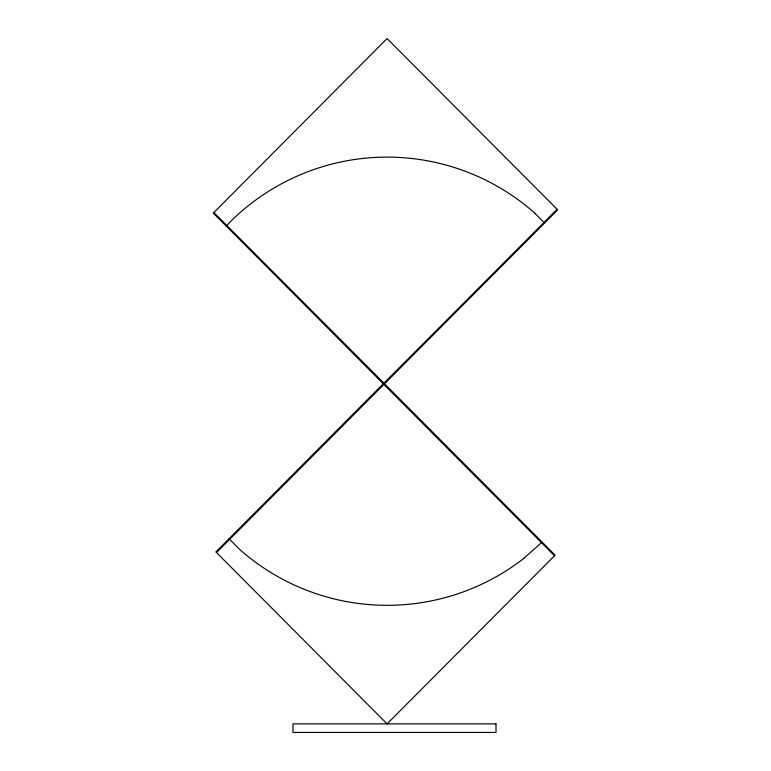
<?xml version="1.0" encoding="UTF-8"?>
<svg xmlns="http://www.w3.org/2000/svg" width="771" height="771" viewBox="0 0 771 771"><rect width="100%" height="100%" fill="white"/><g stroke="black" fill="none" stroke-linecap="round" stroke-linejoin="round"><path stroke-width="1.16" d="M226.327 226.154L229.305 222.752A222.607 222.607 0 0 1 534.708 213.056M226.433 226.26L227.04 225.652M557.086 209.278L215.89 551.94L387.09 723.882L555.11 555.139L213.914 212.478M216.497 552.547L557.693 209.885L387.09 38.55L213.307 213.085L554.503 555.746M541.377 542.572L541.984 541.965M523.856 558.291L541.493 542.678M534.66 213.114L544.567 223.06M229.016 538.765L239.53 549.318A222.54 222.54 0 0 0 523.894 558.339M496.004 723.882L292.951 723.882L292.951 732.45L496.004 732.45L496.004 723.882"/></g></svg>
